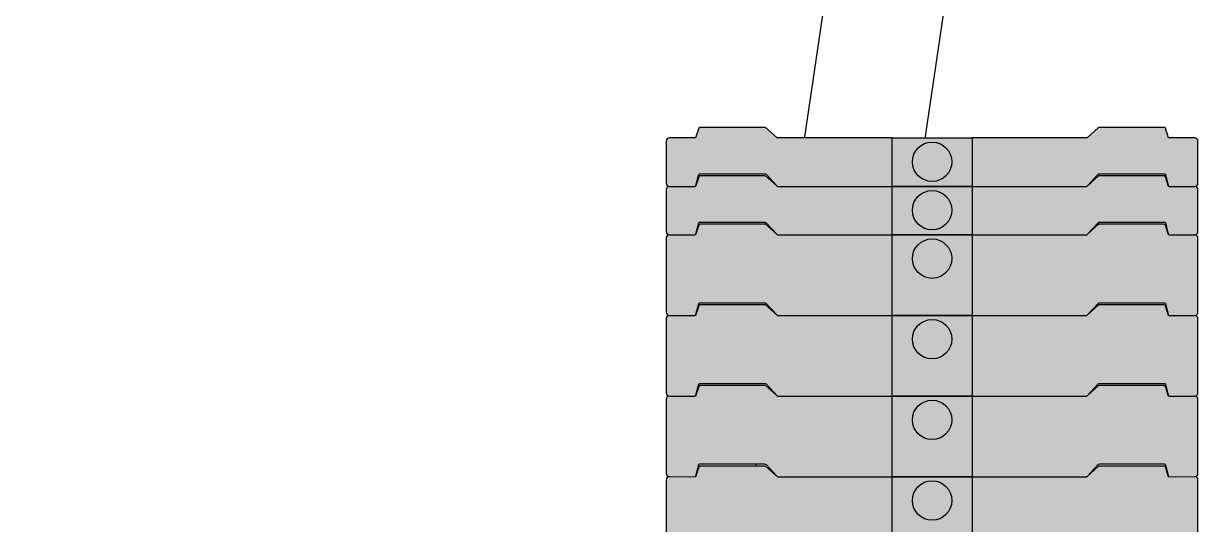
# Model space of a CAD drawing. Header units: millimetres. Extents: x 144133 to 166609, y 63848 to 108303.
# Drawn here: x 144133 to 149660, y 90076 to 92424 of the extents above; entities that cross this region are included whole.
import ezdxf
from ezdxf.enums import TextEntityAlignment as Align

# ---------------------------------------------------------------- set-up
doc = ezdxf.new("R2010")
doc.units = ezdxf.units.MM
doc.set_wipeout_variables(frame=1)
doc.layers.add('Техника. Кран Liebherr LTM 1800', color=250, linetype='Continuous')
doc.layers.add('Техника. Кран Liebherr LTM 1800. Штриховка', color=7, linetype='Continuous', lineweight=15, true_color=0xffdd75)
doc.styles.add('arial', font='arial.ttf')

# ---------------------------------------------------------------- blocks, each defined once
blk = doc.blocks.new('LTM 1800-20221125.20095300')
at = {"color": 0, "linetype": 'ByBlock', "lineweight": -2, "transparency": 16777216}
for points in [[(13040, 575, 0), (5366.4, 575), (5321.4, 711.8), (5186.8, 814.3), (4745, 967.7), (4664.5, 967.8, 0.607231), (4606.2, 856.4), (4627.1, 826.4, -0.944725), (4589.3, 700.5), (4280.3, 705.1), (4374.9, 575), (2000, 575), (2000, 587), (726.9, 587), (700, 575), (-97.8, 219.2, 0.603875), (-125.2, -204.7), (1147, -983), (1200, -983), (1200, -1063), (17105, -1063)], [(17675, -827, 0), (17730, -827, 0), (17730, -617)]]:
    blk.add_lwpolyline(points, format="xyb", dxfattribs=at)
blk = doc.blocks.new('LTM 1800-20221126.062022')
at = {"color": 0, "linetype": 'ByBlock', "lineweight": -2, "transparency": 16777216}
blk.add_wipeout([(9187.3, 172.1), (8490, 175), (780, 175), (-4.8, 149.7), (-4.8, 149.7), (-107.6, 104.2), (-149.8, 0), (-107.6, -104.2), (-4.8, -149.7), (-4.8, -149.7), (780, -175), (8490, -175), (9142.3, -172.3), (12080, -160), (12080, 160)], dxfattribs=at)
blk = doc.blocks.new('LTM 1800-20221126.073835')
at = {"color": 0, "linetype": 'ByBlock', "lineweight": -2, "transparency": 16777216}
blk.add_wipeout([(-187.5, 111.6), (-723.6, 111.6), (-723.6, 111.6), (-724.6, 111.6), (-725.5, 111.8), (-726.4, 112.3), (-727.2, 112.8), (-781.5, 161.2), (-1088.8, 161.2), (-1088.8, 161.2), (-1090.8, 161.2), (-1092.5, 160.4), (-1093.9, 159.1), (-1094.7, 157.2), (-1094.7, 157.2), (-1109.2, 111.6), (-1232.5, 111.7), (-1232.5, 111.7), (-1238.2, 110.5), (-1243.1, 107.3), (-1246.4, 102.4), (-1247.5, 96.7), (-1247.5, 96.7), (-1247.5, -251.3), (-1247.5, -251.3), (-1246.4, -257.1), (-1243.1, -261.9), (-1238.2, -265.2), (-1232.5, -266.3), (-1232.5, -266.3), (-1113.1, -266.4), (-1113.1, -266.4), (-1111.4, -266.1), (-1110, -265.3), (-1108.9, -264.1), (-1108.2, -262.6), (-1094.7, -210.8), (-1094.7, -210.8), (-1093.9, -208.9), (-1092.5, -207.6), (-1090.8, -206.8), (-1088.8, -206.8), (-786.5, -206.8), (-786.5, -206.8), (-784.4, -206.9), (-782.3, -207.4), (-780.4, -208.4), (-778.8, -209.8), (-727.3, -264.9), (-727.3, -264.9), (-726.5, -265.5), (-725.7, -266), (-724.8, -266.3), (-723.9, -266.4), (-723.9, -266.4), (-187.5, -266.4)], dxfattribs=at)
blk.add_wipeout([(187.5, 111.6), (187.5, -266.4), (-187.5, -266.4), (-187.5, 111.6)], dxfattribs=at)
at = {"layer": 'Техника. Кран Liebherr LTM 1800. Штриховка', "true_color": 0xadadad, "transparency": 16777216}
h = blk.add_hatch(color=253, dxfattribs=at)
h.dxf.hatch_style = 1
edge = h.paths.add_edge_path()
edge.add_line((-187.5, -266.4), (-187.5, 111.6))
edge.add_line((-187.5, 111.6), (-723.6, 111.6))
edge.add_arc((-723.9, 116.6), 5.04, 228.3841, 272.7333, ccw=False)
edge.add_line((-727.2, 112.8), (-781.5, 161.2))
edge.add_line((-781.5, 161.2), (-1088.8, 161.2))
edge.add_arc((-1089.7, 156.3), 5.04, 79.567, 168.9307)
edge.add_line((-1094.7, 157.2), (-1109.2, 111.6))
edge.add_line((-1109.2, 111.6), (-1232.5, 111.7))
edge.add_arc((-1232.5, 96.7), 15, 89.9874, 180)
edge.add_line((-1247.5, 96.7), (-1247.5, -251.3))
edge.add_arc((-1232.5, -251.3), 15, 180, 269.9874)
edge.add_line((-1232.5, -266.3), (-1113.1, -266.4))
edge.add_arc((-1113.1, -261.4), 5, 269.9874, 345.3481)
edge.add_line((-1108.2, -262.6), (-1094.7, -210.8))
edge.add_arc((-1089.7, -211.7), 5.04, 79.567, 168.9307, ccw=False)
edge.add_line((-1088.8, -206.8), (-786.5, -206.8))
edge.add_arc((-786, -216.8), 10.1, 44.4946, 93.0541, ccw=False)
edge.add_line((-778.8, -209.8), (-727.3, -264.9))
edge.add_arc((-723.6, -261.4), 5.05, 223.2071, 266.6312)
edge.add_line((-723.9, -266.4), (-187.5, -266.4))
h = blk.add_hatch(color=253, dxfattribs=at)
h.dxf.hatch_style = 1
edge = h.paths.add_edge_path()
edge.add_arc((0, 0), 92.5, 0, 360)
at = {"color": 0, "linetype": 'ByBlock', "lineweight": -2, "transparency": 16777216}
blk.add_lwpolyline([(-187.5, -266.4), (-187.5, 111.6), (-723.6, 111.6, -0.195962), (-727.2, 112.8), (-781.5, 161.2), (-1088.8, 161.2, 0.410965), (-1094.7, 157.2), (-1109.2, 111.6), (-1232.5, 111.7, 0.414278), (-1247.5, 96.7), (-1247.5, -251.3, 0.414149), (-1232.5, -266.3), (-1113.1, -266.4, 0.34121), (-1108.2, -262.6), (-1094.7, -210.8, -0.410965), (-1088.8, -206.8), (-786.5, -206.8, -0.21511), (-778.8, -209.8), (-727.3, -264.9, 0.191774), (-723.9, -266.4)], format="xyb", close=True, dxfattribs=at)
blk.add_circle((0, 0), 92.5, dxfattribs=at)
blk.add_wipeout([(723.9, -266.4), (723.9, -266.4), (724.8, -266.3), (725.7, -266), (726.5, -265.5), (727.3, -264.9), (727.3, -264.9), (778.8, -209.8), (778.8, -209.8), (780.4, -208.4), (782.3, -207.4), (784.4, -206.9), (786.5, -206.8), (1088.8, -206.8), (1088.8, -206.8), (1090.8, -206.8), (1092.5, -207.6), (1093.9, -208.9), (1094.7, -210.8), (1094.7, -210.8), (1108.2, -262.6), (1108.2, -262.6), (1108.9, -264.1), (1110, -265.3), (1111.4, -266.1), (1113.1, -266.4), (1232.5, -266.3), (1232.5, -266.3), (1238.2, -265.2), (1243.1, -261.9), (1246.4, -257.1), (1247.5, -251.3), (1247.5, -251.3), (1247.5, 96.7), (1247.5, 96.7), (1246.4, 102.4), (1243.1, 107.3), (1238.2, 110.5), (1232.5, 111.7), (1109.2, 111.6), (1094.7, 157.2), (1094.7, 157.2), (1093.9, 159.1), (1092.5, 160.4), (1090.8, 161.2), (1088.8, 161.2), (781.5, 161.2), (727.2, 112.8), (727.2, 112.8), (726.4, 112.3), (725.5, 111.8), (724.6, 111.6), (723.6, 111.6), (187.5, 111.6), (187.5, -266.4)], dxfattribs=at)
at = {"layer": 'Техника. Кран Liebherr LTM 1800. Штриховка', "true_color": 0x848484, "transparency": 16777216}
h = blk.add_hatch(color=252, dxfattribs=at)
h.dxf.hatch_style = 1
h.paths.add_polyline_path([(-187.5, 111.6), (187.5, 111.6), (187.5, -266.4), (-187.5, -266.4)])
edge = h.paths.add_edge_path(flags=16)
edge.add_arc((0, 0), 92.5, 0, 360)
at = {"layer": 'Техника. Кран Liebherr LTM 1800. Штриховка', "true_color": 0xadadad, "transparency": 16777216}
h = blk.add_hatch(color=253, dxfattribs=at)
h.dxf.hatch_style = 1
edge = h.paths.add_edge_path()
edge.add_line((187.5, -266.4), (723.9, -266.4))
edge.add_arc((723.6, -261.4), 5.05, 273.3688, 316.7929)
edge.add_line((727.3, -264.9), (778.8, -209.8))
edge.add_arc((786, -216.8), 10.1, 86.9459, 135.5054, ccw=False)
edge.add_line((786.5, -206.8), (1088.8, -206.8))
edge.add_arc((1089.7, -211.7), 5.04, 11.0693, 100.433, ccw=False)
edge.add_line((1094.7, -210.8), (1108.2, -262.6))
edge.add_arc((1113.1, -261.4), 5, 194.6519, 270.0126)
edge.add_line((1113.1, -266.4), (1232.5, -266.3))
edge.add_arc((1232.5, -251.3), 15, 270.0126, 360)
edge.add_line((1247.5, -251.3), (1247.5, 96.7))
edge.add_arc((1232.5, 96.7), 15, 360, 450.0126)
edge.add_line((1232.5, 111.7), (1109.2, 111.6))
edge.add_line((1109.2, 111.6), (1094.7, 157.2))
edge.add_arc((1089.7, 156.3), 5.04, 11.0693, 100.433)
edge.add_line((1088.8, 161.2), (781.5, 161.2))
edge.add_line((781.5, 161.2), (727.2, 112.8))
edge.add_arc((723.9, 116.6), 5.04, 267.2667, 311.6159, ccw=False)
edge.add_line((723.6, 111.6), (187.5, 111.6))
edge.add_line((187.5, 111.6), (187.5, -266.4))
at = {"color": 0, "linetype": 'ByBlock', "lineweight": -2, "transparency": 16777216}
blk.add_lwpolyline([(-187.5, 111.6), (187.5, 111.6), (187.5, -266.4), (-187.5, -266.4)], close=True, dxfattribs=at)
blk.add_lwpolyline([(187.5, -266.4), (723.9, -266.4, 0.191774), (727.3, -264.9), (778.8, -209.8, -0.21511), (786.5, -206.8), (1088.8, -206.8, -0.410965), (1094.7, -210.8), (1108.2, -262.6, 0.34121), (1113.1, -266.4), (1232.5, -266.3, 0.414149), (1247.5, -251.3), (1247.5, 96.7, 0.414278), (1232.5, 111.7), (1109.2, 111.6), (1094.7, 157.2, 0.410965), (1088.8, 161.2), (781.5, 161.2), (727.2, 112.8, -0.195962), (723.6, 111.6), (187.5, 111.6)], format="xyb", close=True, dxfattribs=at)
blk = doc.blocks.new('LTM 1800-20221126.074245')
at = {"color": 0, "linetype": 'ByBlock', "lineweight": -2, "transparency": 16777216}
blk.add_wipeout([(-187.5, 111.6), (-723.6, 111.6), (-723.6, 111.6), (-724.6, 111.6), (-725.5, 111.8), (-726.4, 112.3), (-727.2, 112.8), (-781.5, 161.2), (-1088.8, 161.2), (-1088.8, 161.2), (-1090.8, 161.2), (-1092.5, 160.4), (-1093.9, 159.1), (-1094.7, 157.2), (-1094.7, 157.2), (-1109.2, 111.6), (-1232.5, 111.7), (-1232.5, 111.7), (-1238.2, 110.5), (-1243.1, 107.3), (-1246.4, 102.4), (-1247.5, 96.7), (-1247.5, 96.7), (-1247.5, -100.3), (-1247.5, -100.3), (-1246.4, -106.1), (-1243.1, -110.9), (-1238.2, -114.2), (-1232.5, -115.3), (-1232.5, -115.3), (-1113.1, -115.4), (-1113.1, -115.4), (-1111.4, -115.1), (-1110, -114.3), (-1108.9, -113.1), (-1108.2, -111.6), (-1094.7, -59.8), (-1094.7, -59.8), (-1093.9, -57.9), (-1092.5, -56.6), (-1090.8, -55.8), (-1088.8, -55.8), (-786.5, -55.8), (-786.5, -55.8), (-784.4, -55.9), (-782.3, -56.4), (-780.4, -57.4), (-778.8, -58.8), (-727.3, -113.9), (-727.3, -113.9), (-726.5, -114.5), (-725.7, -115), (-724.8, -115.3), (-723.9, -115.4), (-723.9, -115.4), (-187.5, -115.4)], dxfattribs=at)
blk.add_wipeout([(187.5, 111.6), (187.5, -115.4), (-187.5, -115.4), (-187.5, 111.6)], dxfattribs=at)
at = {"layer": 'Техника. Кран Liebherr LTM 1800. Штриховка', "true_color": 0xadadad, "transparency": 16777216}
h = blk.add_hatch(color=253, dxfattribs=at)
h.dxf.hatch_style = 1
edge = h.paths.add_edge_path()
edge.add_line((-187.5, -115.4), (-187.5, 111.6))
edge.add_line((-187.5, 111.6), (-723.6, 111.6))
edge.add_arc((-723.9, 116.6), 5.04, 228.3841, 272.7333, ccw=False)
edge.add_line((-727.2, 112.8), (-781.5, 161.2))
edge.add_line((-781.5, 161.2), (-1088.8, 161.2))
edge.add_arc((-1089.7, 156.3), 5.04, 79.567, 168.9307)
edge.add_line((-1094.7, 157.2), (-1109.2, 111.6))
edge.add_line((-1109.2, 111.6), (-1232.5, 111.7))
edge.add_arc((-1232.5, 96.7), 15, 89.9874, 180)
edge.add_line((-1247.5, 96.7), (-1247.5, -100.3))
edge.add_arc((-1232.5, -100.3), 15, 180, 269.9874)
edge.add_line((-1232.5, -115.3), (-1113.1, -115.4))
edge.add_arc((-1113.1, -110.4), 5, 269.9874, 345.3481)
edge.add_line((-1108.2, -111.6), (-1094.7, -59.8))
edge.add_arc((-1089.7, -60.7), 5.04, 79.567, 168.9307, ccw=False)
edge.add_line((-1088.8, -55.8), (-786.5, -55.8))
edge.add_arc((-786, -65.8), 10.1, 44.4946, 93.0541, ccw=False)
edge.add_line((-778.8, -58.8), (-727.3, -113.9))
edge.add_arc((-723.6, -110.4), 5.05, 223.2071, 266.6312)
edge.add_line((-723.9, -115.4), (-187.5, -115.4))
h = blk.add_hatch(color=253, dxfattribs=at)
h.dxf.hatch_style = 1
edge = h.paths.add_edge_path()
edge.add_arc((0, 0), 92.5, 0, 360)
at = {"color": 0, "linetype": 'ByBlock', "lineweight": -2, "transparency": 16777216}
blk.add_lwpolyline([(-187.5, -115.4), (-187.5, 111.6), (-723.6, 111.6, -0.195962), (-727.2, 112.8), (-781.5, 161.2), (-1088.8, 161.2, 0.410965), (-1094.7, 157.2), (-1109.2, 111.6), (-1232.5, 111.7, 0.414278), (-1247.5, 96.7), (-1247.5, -100.3, 0.414149), (-1232.5, -115.3), (-1113.1, -115.4, 0.34121), (-1108.2, -111.6), (-1094.7, -59.8, -0.410965), (-1088.8, -55.8), (-786.5, -55.8, -0.21511), (-778.8, -58.8), (-727.3, -113.9, 0.191774), (-723.9, -115.4)], format="xyb", close=True, dxfattribs=at)
blk.add_circle((0, 0), 92.5, dxfattribs=at)
blk.add_wipeout([(723.9, -115.4), (723.9, -115.4), (724.8, -115.3), (725.7, -115), (726.5, -114.5), (727.3, -113.9), (727.3, -113.9), (778.8, -58.8), (778.8, -58.8), (780.4, -57.4), (782.3, -56.4), (784.4, -55.9), (786.5, -55.8), (1088.8, -55.8), (1088.8, -55.8), (1090.8, -55.8), (1092.5, -56.6), (1093.9, -57.9), (1094.7, -59.8), (1094.7, -59.8), (1108.2, -111.6), (1108.2, -111.6), (1108.9, -113.1), (1110, -114.3), (1111.4, -115.1), (1113.1, -115.4), (1232.5, -115.3), (1232.5, -115.3), (1238.2, -114.2), (1243.1, -110.9), (1246.4, -106.1), (1247.5, -100.3), (1247.5, -100.3), (1247.5, 96.7), (1247.5, 96.7), (1246.4, 102.4), (1243.1, 107.3), (1238.2, 110.5), (1232.5, 111.7), (1109.2, 111.6), (1094.7, 157.2), (1094.7, 157.2), (1093.9, 159.1), (1092.5, 160.4), (1090.8, 161.2), (1088.8, 161.2), (781.5, 161.2), (727.2, 112.8), (727.2, 112.8), (726.4, 112.3), (725.5, 111.8), (724.6, 111.6), (723.6, 111.6), (187.5, 111.6), (187.5, -115.4)], dxfattribs=at)
at = {"layer": 'Техника. Кран Liebherr LTM 1800. Штриховка', "true_color": 0x848484, "transparency": 16777216}
h = blk.add_hatch(color=252, dxfattribs=at)
h.dxf.hatch_style = 1
h.paths.add_polyline_path([(-187.5, 111.6), (187.5, 111.6), (187.5, -115.4), (-187.5, -115.4)])
edge = h.paths.add_edge_path(flags=16)
edge.add_arc((0, 0), 92.5, 0, 360)
at = {"layer": 'Техника. Кран Liebherr LTM 1800. Штриховка', "true_color": 0xadadad, "transparency": 16777216}
h = blk.add_hatch(color=253, dxfattribs=at)
h.dxf.hatch_style = 1
edge = h.paths.add_edge_path()
edge.add_line((187.5, -115.4), (723.9, -115.4))
edge.add_arc((723.6, -110.4), 5.05, 273.3688, 316.7929)
edge.add_line((727.3, -113.9), (778.8, -58.8))
edge.add_arc((786, -65.8), 10.1, 86.9459, 135.5054, ccw=False)
edge.add_line((786.5, -55.8), (1088.8, -55.8))
edge.add_arc((1089.7, -60.7), 5.04, 11.0693, 100.433, ccw=False)
edge.add_line((1094.7, -59.8), (1108.2, -111.6))
edge.add_arc((1113.1, -110.4), 5, 194.6519, 270.0126)
edge.add_line((1113.1, -115.4), (1232.5, -115.3))
edge.add_arc((1232.5, -100.3), 15, 270.0126, 360)
edge.add_line((1247.5, -100.3), (1247.5, 96.7))
edge.add_arc((1232.5, 96.7), 15, 360, 450.0126)
edge.add_line((1232.5, 111.7), (1109.2, 111.6))
edge.add_line((1109.2, 111.6), (1094.7, 157.2))
edge.add_arc((1089.7, 156.3), 5.04, 11.0693, 100.433)
edge.add_line((1088.8, 161.2), (781.5, 161.2))
edge.add_line((781.5, 161.2), (727.2, 112.8))
edge.add_arc((723.9, 116.6), 5.04, 267.2667, 311.6159, ccw=False)
edge.add_line((723.6, 111.6), (187.5, 111.6))
edge.add_line((187.5, 111.6), (187.5, -115.4))
at = {"color": 0, "linetype": 'ByBlock', "lineweight": -2, "transparency": 16777216}
blk.add_lwpolyline([(-187.5, 111.6), (187.5, 111.6), (187.5, -115.4), (-187.5, -115.4)], close=True, dxfattribs=at)
blk.add_lwpolyline([(187.5, -115.4), (723.9, -115.4, 0.191774), (727.3, -113.9), (778.8, -58.8, -0.21511), (786.5, -55.8), (1088.8, -55.8, -0.410965), (1094.7, -59.8), (1108.2, -111.6, 0.34121), (1113.1, -115.4), (1232.5, -115.3, 0.414149), (1247.5, -100.3), (1247.5, 96.7, 0.414278), (1232.5, 111.7), (1109.2, 111.6), (1094.7, 157.2, 0.410965), (1088.8, 161.2), (781.5, 161.2), (727.2, 112.8, -0.195962), (723.6, 111.6), (187.5, 111.6)], format="xyb", close=True, dxfattribs=at)
blk = doc.blocks.new('*U99')
at = {"color": 0, "linetype": 'ByBlock', "lineweight": -2, "transparency": 16777216, "rotation": 130.7074072742269}
blk.add_blockref('LTM 1800-20221126.062022', (1310, 3787), dxfattribs=at)
at = {"color": 0, "linetype": 'ByBlock', "lineweight": -2, "transparency": 16777216}
blk.add_lwpolyline([(-7222.7, 3606), (-6068.3, 11412.7), (-6623, 11494.7), (-7777.3, 3688)], close=True, dxfattribs=at)
at = {"color": 0, "linetype": 'ByBlock', "lineweight": -2, "transparency": 16777216, "rotation": 70}
blk.add_blockref('LTM 1800-20221125.20095300', (1670, 3452), dxfattribs=at)
at = {"color": 0, "linetype": 'ByBlock', "lineweight": -2, "transparency": 16777216}
blk.add_blockref('LTM 1800-20221126.073835', (-6842.5, 4257.1), dxfattribs=at)
at = {"layer": 'Defpoints', "color": 250, "linetype": 'ByBlock', "lineweight": -2, "transparency": 16777216, "style": 'arial', "width": 0.9}
blk.add_attdef('МАРКА', text='', height=250, rotation=70, dxfattribs=at).set_placement((7630.8, 18392.5), align=Align.MIDDLE_CENTER)
at = {"color": 0, "linetype": 'ByBlock', "lineweight": -2, "transparency": 16777216}
blk.add_blockref('LTM 1800-20221126.073835', (-6842.5, 4635.1), dxfattribs=at)
blk.add_blockref('LTM 1800-20221126.073835', (-6842.5, 5013.1), dxfattribs=at)
blk.add_blockref('LTM 1800-20221126.073835', (-6842.5, 5391.1), dxfattribs=at)
blk.add_blockref('LTM 1800-20221126.074245', (-6842.5, 5618.1), dxfattribs=at)
blk.add_blockref('LTM 1800-20221126.074245', (-6842.5, 5845.1), dxfattribs=at)

msp = doc.modelspace()

# ---------------------------------------------------------------- block references
at = {"layer": 'Техника. Кран Liebherr LTM 1800', "transparency": 16777216}
msp.add_blockref('*U99', (155238.1, 85931.2), dxfattribs=at)

doc.saveas('drawing.dxf')
